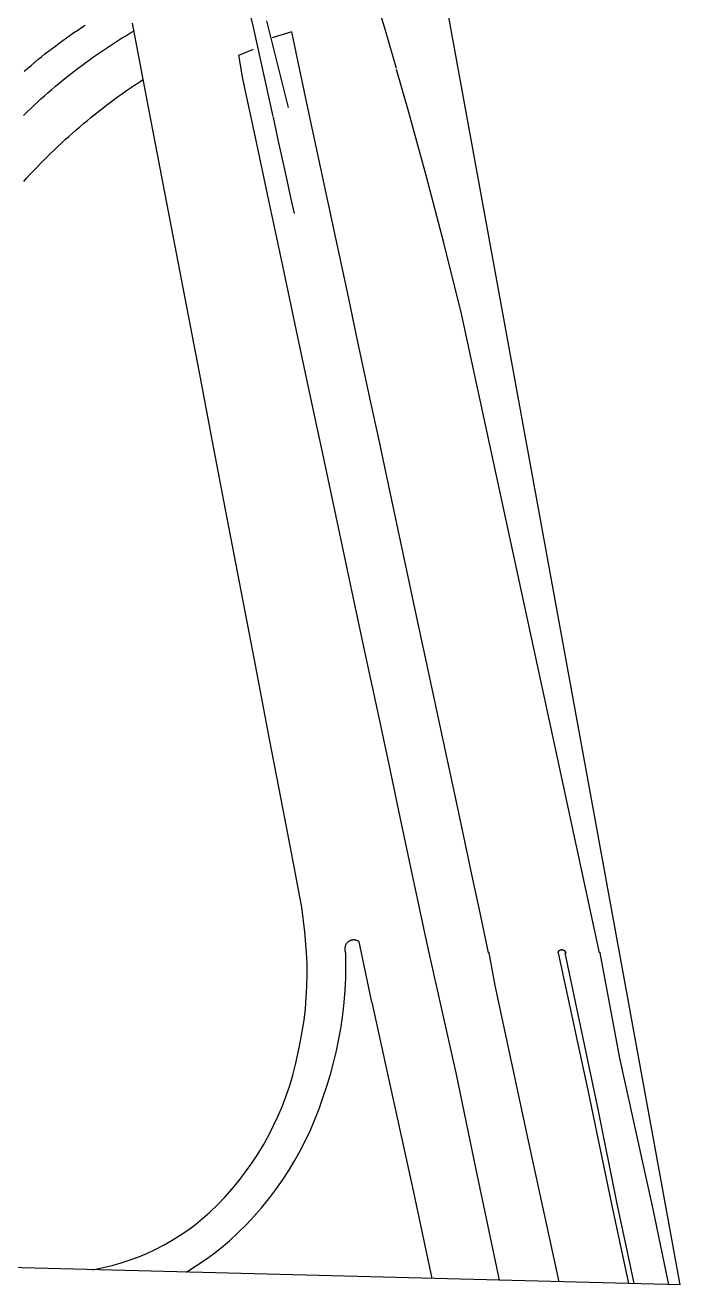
# Model space of a CAD drawing. Header units: inches. Extents: x -47590 to -46630, y -3759365 to -3758308.
# Drawn here: x -46757.9 to -46629.9, y -3759365.1 to -3759118.7 of the extents above; entities that cross this region are included whole.
import ezdxf

# ---------------------------------------------------------------- set-up
doc = ezdxf.new("R2010")
doc.units = ezdxf.units.IN
doc.header["$MEASUREMENT"] = 0
doc.layers.add('Area_Of_Interest', color=7, linetype='Continuous', true_color=0xf6210e)
doc.layers.add('curb_lines', color=7, linetype='Continuous', lineweight=30, true_color=0x0b8700)
doc.layers.add('Land_Parcels_Zoning', color=7, linetype='Continuous', lineweight=9, true_color=0xffffff)

msp = doc.modelspace()

# ---------------------------------------------------------------- linework, layer by layer
at = {"layer": 'Area_Of_Interest'}
msp.add_lwpolyline([(-46738.77, -3758972.33), (-46681.51, -3759081.97), (-46629.91, -3759365.08), (-47550.67, -3759341.26), (-47585.06, -3759271.15), (-47590.35, -3759224.85), (-47586.39, -3759156.05), (-47540.08, -3758625.56), (-47501.72, -3758466.81), (-47471.29, -3758308.06), (-47381.33, -3758329.23), (-46885.24, -3758764.47), (-46789.99, -3758874.27), (-46738.77, -3758972.33)], dxfattribs=at)
at = {"layer": 'curb_lines'}
for p, q in [((-46692.15, -3759300.14), (-46692.61, -3759297.98)), ((-46692.15, -3759300.14), (-46692.61, -3759297.98)), ((-46702.9, -3759300.14), (-46702.9, -3759300.13)), ((-46702.9, -3759300.14), (-46702.9, -3759300.13)), ((-46690.13, -3759309.76), (-46692.15, -3759300.14)), ((-46690.13, -3759309.76), (-46692.15, -3759300.14)), ((-46678.95, -3759300.14), (-46678.99, -3759300.01)), ((-46678.95, -3759300.14), (-46678.99, -3759300.01)), ((-46667.21, -3759300.14), (-46667.3, -3759300)), ((-46667.21, -3759300.14), (-46667.3, -3759300)), ((-46645.49, -3759300.14), (-46645.58, -3759300)), ((-46645.49, -3759300.14), (-46645.58, -3759300)), ((-46645.49, -3759300.14), (-46645.49, -3759300)), ((-46645.49, -3759300.14), (-46645.49, -3759300))]:
    msp.add_line(p, q, dxfattribs=at)
for points in [[(-46716.62, -3759105.59), (-46713.31, -3759119.04), (-46709.49, -3759136.54)], [(-46716.62, -3759105.59), (-46713.31, -3759119.04), (-46709.49, -3759136.54)], [(-46690.5, -3759109.57), (-46687.54, -3759119.64), (-46685.37, -3759127.04)], [(-46690.5, -3759109.57), (-46687.54, -3759119.64), (-46685.37, -3759127.04)], [(-46758.27, -3759136.31), (-46757.6, -3759135.65), (-46756.91, -3759135), (-46756.23, -3759134.35), (-46755.54, -3759133.71), (-46754.84, -3759133.08), (-46754.14, -3759132.45), (-46753.43, -3759131.83), (-46752.72, -3759131.22), (-46752, -3759130.61), (-46751.28, -3759130), (-46750.55, -3759129.41), (-46749.82, -3759128.82), (-46749.08, -3759128.23), (-46748.34, -3759127.65), (-46747.59, -3759127.08), (-46746.84, -3759126.51), (-46746.08, -3759125.95), (-46745.32, -3759125.4), (-46744.55, -3759124.86), (-46743.78, -3759124.31), (-46743, -3759123.78), (-46742.22, -3759123.25), (-46741.44, -3759122.73), (-46740.65, -3759122.22), (-46739.86, -3759121.71), (-46739.06, -3759121.21), (-46738.26, -3759120.72), (-46737.45, -3759120.23), (-46736.64, -3759119.75)], [(-46758.1, -3759127.68), (-46757.44, -3759127.1), (-46756.77, -3759126.52), (-46756.1, -3759125.95), (-46755.42, -3759125.39), (-46754.74, -3759124.83), (-46754.05, -3759124.28), (-46753.36, -3759123.74), (-46752.66, -3759123.2), (-46751.96, -3759122.67), (-46751.25, -3759122.14), (-46750.54, -3759121.62), (-46749.83, -3759121.11), (-46749.11, -3759120.6), (-46748.38, -3759120.1), (-46747.65, -3759119.61), (-46746.92, -3759119.12), (-46746.18, -3759118.64)], [(-46758.1, -3759127.68), (-46757.44, -3759127.1), (-46756.77, -3759126.52), (-46756.1, -3759125.95), (-46755.42, -3759125.39), (-46754.74, -3759124.83), (-46754.05, -3759124.28), (-46753.36, -3759123.74), (-46752.66, -3759123.2), (-46751.96, -3759122.67), (-46751.25, -3759122.14), (-46750.54, -3759121.62), (-46749.83, -3759121.11), (-46749.11, -3759120.6), (-46748.38, -3759120.1), (-46747.65, -3759119.61), (-46746.92, -3759119.12), (-46746.18, -3759118.64)], [(-46737.45, -3759120.23), (-46736.64, -3759119.75)], [(-46702.9, -3759300.14), (-46703.25, -3759295.99), (-46703.82, -3759291.21), (-46704.5, -3759287.78), (-46705.29, -3759283.63), (-46706.46, -3759277.52), (-46708.33, -3759267.75), (-46710.08, -3759258.63), (-46713.11, -3759242.78), (-46716.33, -3759225.91), (-46719.05, -3759211.73), (-46721.27, -3759200.12), (-46723.85, -3759186.61), (-46726.32, -3759173.73), (-46730.59, -3759151.41), (-46733.85, -3759134.36), (-46736.93, -3759118.23)], [(-46702.9, -3759300.14), (-46703.25, -3759295.99), (-46703.82, -3759291.21), (-46704.5, -3759287.78), (-46705.29, -3759283.63), (-46706.46, -3759277.52), (-46708.33, -3759267.75), (-46710.08, -3759258.63), (-46713.11, -3759242.78), (-46716.33, -3759225.91), (-46719.05, -3759211.73), (-46721.27, -3759200.12), (-46723.85, -3759186.61), (-46726.32, -3759173.73), (-46730.59, -3759151.41), (-46733.85, -3759134.36), (-46736.93, -3759118.23)], [(-46706.43, -3759134.76), (-46710.7, -3759117.82)], [(-46706.43, -3759134.76), (-46710.7, -3759117.82)], [(-46667.3, -3759300.14), (-46668.11, -3759296.35), (-46669.17, -3759291.39), (-46670.58, -3759284.78), (-46672.96, -3759273.65), (-46675.03, -3759263.96), (-46677.43, -3759252.71), (-46679.38, -3759243.6), (-46681.32, -3759234.51), (-46683.08, -3759226.27), (-46684.98, -3759217.41), (-46686.94, -3759208.2), (-46688.66, -3759200.19), (-46690.37, -3759192.16), (-46692.78, -3759180.91), (-46694.92, -3759170.87), (-46697.17, -3759160.32), (-46700.16, -3759146.36), (-46702.56, -3759135.12), (-46704.6, -3759125.58), (-46705.8, -3759119.96), (-46709.64, -3759121.16)], [(-46667.3, -3759300.14), (-46668.11, -3759296.35), (-46669.17, -3759291.39), (-46670.58, -3759284.78), (-46672.96, -3759273.65), (-46675.03, -3759263.96), (-46677.43, -3759252.71), (-46679.38, -3759243.6), (-46681.32, -3759234.51), (-46683.08, -3759226.27), (-46684.98, -3759217.41), (-46686.94, -3759208.2), (-46688.66, -3759200.19), (-46690.37, -3759192.16), (-46692.78, -3759180.91), (-46694.92, -3759170.87), (-46697.17, -3759160.32), (-46700.16, -3759146.36), (-46702.56, -3759135.12), (-46704.6, -3759125.58), (-46705.8, -3759119.96), (-46709.64, -3759121.16)], [(-46758.27, -3759136.31), (-46757.6, -3759135.65), (-46756.91, -3759135), (-46756.23, -3759134.35), (-46755.54, -3759133.71), (-46754.84, -3759133.08), (-46754.14, -3759132.45), (-46753.43, -3759131.83), (-46752.72, -3759131.22), (-46752, -3759130.61), (-46751.28, -3759130), (-46750.55, -3759129.41), (-46749.82, -3759128.82), (-46749.08, -3759128.23), (-46748.34, -3759127.65), (-46747.59, -3759127.08), (-46746.84, -3759126.51), (-46746.08, -3759125.95), (-46745.32, -3759125.4), (-46744.55, -3759124.86), (-46743.78, -3759124.31), (-46743, -3759123.78), (-46742.22, -3759123.25), (-46741.44, -3759122.73), (-46740.65, -3759122.22), (-46739.86, -3759121.71), (-46739.06, -3759121.21), (-46738.26, -3759120.72)], [(-46678.93, -3759300.14), (-46679.89, -3759295.65), (-46681.2, -3759289.51), (-46682.56, -3759283.12), (-46684.85, -3759272.34), (-46686.58, -3759264.2), (-46689.05, -3759252.6), (-46691.1, -3759243), (-46693.77, -3759230.46), (-46696.66, -3759216.9), (-46699.78, -3759202.21), (-46701.84, -3759192.54), (-46704.58, -3759179.68), (-46707.54, -3759165.75), (-46710.26, -3759152.98), (-46712.96, -3759140.32), (-46715.34, -3759129.15), (-46716.16, -3759124.53), (-46713.25, -3759123.35)], [(-46678.93, -3759300.14), (-46679.89, -3759295.65), (-46681.2, -3759289.51), (-46682.56, -3759283.12), (-46684.85, -3759272.34), (-46686.58, -3759264.2), (-46689.05, -3759252.6), (-46691.1, -3759243), (-46693.77, -3759230.46), (-46696.66, -3759216.9), (-46699.78, -3759202.21), (-46701.84, -3759192.54), (-46704.58, -3759179.68), (-46707.54, -3759165.75), (-46710.26, -3759152.98), (-46712.96, -3759140.32), (-46715.34, -3759129.15), (-46716.16, -3759124.53), (-46713.25, -3759123.35)], [(-46645.6, -3759300.14), (-46654.76, -3759257.76), (-46672.63, -3759175.11), (-46676.04, -3759161.25), (-46679.48, -3759148.09), (-46682.98, -3759135.45), (-46685.34, -3759127.3)], [(-46645.6, -3759300.14), (-46654.76, -3759257.76), (-46672.63, -3759175.11), (-46676.04, -3759161.25), (-46679.48, -3759148.09), (-46682.98, -3759135.45), (-46685.34, -3759127.3)], [(-46758.21, -3759149.23), (-46757.57, -3759148.52), (-46756.92, -3759147.81), (-46756.26, -3759147.11), (-46755.6, -3759146.42), (-46754.93, -3759145.73), (-46754.26, -3759145.04), (-46753.58, -3759144.36), (-46752.89, -3759143.69), (-46752.2, -3759143.02), (-46751.51, -3759142.36), (-46750.81, -3759141.71), (-46750.1, -3759141.05), (-46749.39, -3759140.41), (-46748.67, -3759139.77), (-46747.95, -3759139.14), (-46747.22, -3759138.51), (-46746.49, -3759137.89), (-46745.75, -3759137.27), (-46745.01, -3759136.66), (-46744.26, -3759136.06), (-46743.51, -3759135.46), (-46742.75, -3759134.87), (-46741.99, -3759134.29), (-46741.23, -3759133.71), (-46740.45, -3759133.14), (-46739.68, -3759132.57), (-46738.9, -3759132.01), (-46738.11, -3759131.46), (-46737.32, -3759130.91), (-46736.53, -3759130.37), (-46735.73, -3759129.84), (-46734.93, -3759129.31)], [(-46758.21, -3759149.23), (-46757.57, -3759148.52), (-46756.92, -3759147.81), (-46756.26, -3759147.11), (-46755.6, -3759146.42), (-46754.93, -3759145.73), (-46754.26, -3759145.04), (-46753.58, -3759144.36), (-46752.89, -3759143.69), (-46752.2, -3759143.02), (-46751.51, -3759142.36), (-46750.81, -3759141.71), (-46750.1, -3759141.05), (-46749.39, -3759140.41), (-46748.67, -3759139.77), (-46747.95, -3759139.14), (-46747.22, -3759138.51), (-46746.49, -3759137.89), (-46745.75, -3759137.27), (-46745.01, -3759136.66), (-46744.26, -3759136.06), (-46743.51, -3759135.46), (-46742.75, -3759134.87), (-46741.99, -3759134.29), (-46741.23, -3759133.71), (-46740.45, -3759133.14), (-46739.68, -3759132.57), (-46738.9, -3759132.01), (-46738.11, -3759131.46), (-46737.32, -3759130.91), (-46736.53, -3759130.37), (-46735.73, -3759129.84), (-46734.93, -3759129.31)], [(-46709.46, -3759136.68), (-46708.62, -3759140.51), (-46706.96, -3759148.08), (-46706.02, -3759152.39), (-46705.34, -3759155.51)], [(-46709.46, -3759136.68), (-46708.62, -3759140.51), (-46706.96, -3759148.08), (-46706.02, -3759152.39), (-46705.34, -3759155.51)], [(-46692.61, -3759297.98), (-46692.68, -3759297.93), (-46692.76, -3759297.88), (-46692.84, -3759297.83), (-46692.92, -3759297.79), (-46693, -3759297.75), (-46693.09, -3759297.72), (-46693.18, -3759297.69), (-46693.27, -3759297.67), (-46693.36, -3759297.65), (-46693.45, -3759297.63), (-46693.54, -3759297.62), (-46693.63, -3759297.62), (-46693.72, -3759297.62), (-46693.82, -3759297.62), (-46693.91, -3759297.63), (-46694, -3759297.65), (-46694.09, -3759297.67), (-46694.18, -3759297.69), (-46694.27, -3759297.72), (-46694.35, -3759297.75), (-46694.44, -3759297.79), (-46694.52, -3759297.83), (-46694.6, -3759297.88), (-46694.67, -3759297.93), (-46694.75, -3759297.99), (-46694.82, -3759298.04), (-46694.89, -3759298.11), (-46694.95, -3759298.17), (-46695.01, -3759298.24), (-46695.07, -3759298.31), (-46695.13, -3759298.39), (-46695.17, -3759298.46), (-46695.22, -3759298.55), (-46695.26, -3759298.63), (-46695.3, -3759298.71), (-46695.33, -3759298.8), (-46695.36, -3759298.89), (-46695.38, -3759298.98), (-46695.4, -3759299.07), (-46695.41, -3759299.16), (-46695.42, -3759299.25), (-46695.43, -3759299.34), (-46695.43, -3759299.43), (-46695.42, -3759299.52), (-46695.41, -3759299.62), (-46695.39, -3759299.71), (-46695.37, -3759299.8), (-46695.35, -3759299.89), (-46695.32, -3759299.97), (-46695.29, -3759300.06), (-46695.25, -3759300.14)], [(-46692.61, -3759297.98), (-46692.68, -3759297.93), (-46692.76, -3759297.88), (-46692.84, -3759297.83), (-46692.92, -3759297.79), (-46693, -3759297.75), (-46693.09, -3759297.72), (-46693.18, -3759297.69), (-46693.27, -3759297.67), (-46693.36, -3759297.65), (-46693.45, -3759297.63), (-46693.54, -3759297.62), (-46693.63, -3759297.62), (-46693.72, -3759297.62), (-46693.82, -3759297.62), (-46693.91, -3759297.63), (-46694, -3759297.65), (-46694.09, -3759297.67), (-46694.18, -3759297.69), (-46694.27, -3759297.72), (-46694.35, -3759297.75), (-46694.44, -3759297.79), (-46694.52, -3759297.83), (-46694.6, -3759297.88), (-46694.67, -3759297.93), (-46694.75, -3759297.99), (-46694.82, -3759298.04), (-46694.89, -3759298.11), (-46694.95, -3759298.17), (-46695.01, -3759298.24), (-46695.07, -3759298.31), (-46695.13, -3759298.39), (-46695.17, -3759298.46), (-46695.22, -3759298.55), (-46695.26, -3759298.63), (-46695.3, -3759298.71), (-46695.33, -3759298.8), (-46695.36, -3759298.89), (-46695.38, -3759298.98), (-46695.4, -3759299.07), (-46695.41, -3759299.16), (-46695.42, -3759299.25), (-46695.43, -3759299.34), (-46695.43, -3759299.43), (-46695.42, -3759299.52), (-46695.41, -3759299.62), (-46695.39, -3759299.71), (-46695.37, -3759299.8), (-46695.35, -3759299.89), (-46695.32, -3759299.97), (-46695.29, -3759300.06), (-46695.25, -3759300.14)], [(-46653.73, -3759300.14), (-46653.73, -3759300.1), (-46653.72, -3759300.06), (-46653.7, -3759300.02), (-46653.69, -3759299.99), (-46653.67, -3759299.95), (-46653.65, -3759299.91), (-46653.63, -3759299.88), (-46653.61, -3759299.84), (-46653.59, -3759299.81), (-46653.56, -3759299.78), (-46653.54, -3759299.75), (-46653.51, -3759299.72), (-46653.48, -3759299.69), (-46653.45, -3759299.66), (-46653.41, -3759299.64), (-46653.38, -3759299.62), (-46653.34, -3759299.6), (-46653.31, -3759299.58), (-46653.27, -3759299.56), (-46653.23, -3759299.55), (-46653.19, -3759299.54), (-46653.15, -3759299.53), (-46653.11, -3759299.52), (-46653.07, -3759299.51), (-46653.03, -3759299.51), (-46652.99, -3759299.5), (-46652.95, -3759299.5), (-46652.91, -3759299.51), (-46652.87, -3759299.51), (-46652.83, -3759299.52), (-46652.79, -3759299.53), (-46652.75, -3759299.54), (-46652.71, -3759299.55), (-46652.67, -3759299.57), (-46652.64, -3759299.58), (-46652.6, -3759299.6), (-46652.57, -3759299.62), (-46652.53, -3759299.64), (-46652.5, -3759299.67), (-46652.47, -3759299.69), (-46652.44, -3759299.72), (-46652.41, -3759299.75), (-46652.38, -3759299.78), (-46652.36, -3759299.81), (-46652.33, -3759299.85), (-46652.31, -3759299.88), (-46652.29, -3759299.92), (-46652.27, -3759299.95), (-46652.26, -3759299.99), (-46652.24, -3759300.03), (-46652.23, -3759300.07), (-46652.22, -3759300.11), (-46652.21, -3759300.14)], [(-46653.73, -3759300.14), (-46653.73, -3759300.1), (-46653.72, -3759300.06), (-46653.7, -3759300.02), (-46653.69, -3759299.99), (-46653.67, -3759299.95), (-46653.65, -3759299.91), (-46653.63, -3759299.88), (-46653.61, -3759299.84), (-46653.59, -3759299.81), (-46653.56, -3759299.78), (-46653.54, -3759299.75), (-46653.51, -3759299.72), (-46653.48, -3759299.69), (-46653.45, -3759299.66), (-46653.41, -3759299.64), (-46653.38, -3759299.62), (-46653.34, -3759299.6), (-46653.31, -3759299.58), (-46653.27, -3759299.56), (-46653.23, -3759299.55), (-46653.19, -3759299.54), (-46653.15, -3759299.53), (-46653.11, -3759299.52), (-46653.07, -3759299.51), (-46653.03, -3759299.51), (-46652.99, -3759299.5), (-46652.95, -3759299.5), (-46652.91, -3759299.51), (-46652.87, -3759299.51), (-46652.83, -3759299.52), (-46652.79, -3759299.53), (-46652.75, -3759299.54), (-46652.71, -3759299.55), (-46652.67, -3759299.57), (-46652.64, -3759299.58), (-46652.6, -3759299.6), (-46652.57, -3759299.62), (-46652.53, -3759299.64), (-46652.5, -3759299.67), (-46652.47, -3759299.69), (-46652.44, -3759299.72), (-46652.41, -3759299.75), (-46652.38, -3759299.78), (-46652.36, -3759299.81), (-46652.33, -3759299.85), (-46652.31, -3759299.88), (-46652.29, -3759299.92), (-46652.27, -3759299.95), (-46652.26, -3759299.99), (-46652.24, -3759300.03), (-46652.23, -3759300.07), (-46652.22, -3759300.11), (-46652.21, -3759300.14)], [(-46744.77, -3759362.1), (-46744.46, -3759362.06), (-46742.67, -3759361.7), (-46740.89, -3759361.28), (-46739.14, -3759360.78), (-46737.41, -3759360.21), (-46735.7, -3759359.58), (-46734.01, -3759358.87), (-46732.36, -3759358.1), (-46730.74, -3759357.26), (-46729.16, -3759356.36), (-46727.61, -3759355.39), (-46726.11, -3759354.36), (-46724.64, -3759353.27), (-46723.23, -3759352.13), (-46721.86, -3759350.92), (-46720.33, -3759349.44), (-46718.87, -3759347.91), (-46717.46, -3759346.32), (-46716.11, -3759344.69), (-46714.82, -3759343), (-46713.59, -3759341.27), (-46712.43, -3759339.5), (-46711.33, -3759337.69), (-46710.3, -3759335.83), (-46709.34, -3759333.94), (-46708.44, -3759332.02), (-46707.62, -3759330.06), (-46706.87, -3759328.08), (-46706.19, -3759326.07), (-46705.59, -3759324.04), (-46705.06, -3759321.98), (-46704.6, -3759319.91), (-46704.13, -3759317.73), (-46703.73, -3759315.53), (-46703.4, -3759313.32), (-46703.14, -3759311.11), (-46702.95, -3759308.88), (-46702.83, -3759306.65), (-46702.78, -3759304.42), (-46702.81, -3759302.19), (-46702.9, -3759300.14)], [(-46744.77, -3759362.1), (-46744.46, -3759362.06), (-46742.67, -3759361.7), (-46740.89, -3759361.28), (-46739.14, -3759360.78), (-46737.41, -3759360.21), (-46735.7, -3759359.58), (-46734.01, -3759358.87), (-46732.36, -3759358.1), (-46730.74, -3759357.26), (-46729.16, -3759356.36), (-46727.61, -3759355.39), (-46726.11, -3759354.36), (-46724.64, -3759353.27), (-46723.23, -3759352.13), (-46721.86, -3759350.92), (-46720.33, -3759349.44), (-46718.87, -3759347.91), (-46717.46, -3759346.32), (-46716.11, -3759344.69), (-46714.82, -3759343), (-46713.59, -3759341.27), (-46712.43, -3759339.5), (-46711.33, -3759337.69), (-46710.3, -3759335.83), (-46709.34, -3759333.94), (-46708.44, -3759332.02), (-46707.62, -3759330.06), (-46706.87, -3759328.08), (-46706.19, -3759326.07), (-46705.59, -3759324.04), (-46705.06, -3759321.98), (-46704.6, -3759319.91), (-46704.13, -3759317.73), (-46703.73, -3759315.53), (-46703.4, -3759313.32), (-46703.14, -3759311.11), (-46702.95, -3759308.88), (-46702.83, -3759306.65), (-46702.78, -3759304.42), (-46702.81, -3759302.19), (-46702.9, -3759300.14)], [(-46726.43, -3759362.58), (-46726.1, -3759362.39), (-46724.39, -3759361.33), (-46722.72, -3759360.2), (-46721.1, -3759359.01), (-46719.52, -3759357.76), (-46717.99, -3759356.45), (-46716.34, -3759354.92), (-46714.74, -3759353.34), (-46713.2, -3759351.69), (-46711.71, -3759350), (-46710.29, -3759348.26), (-46708.92, -3759346.46), (-46707.63, -3759344.62), (-46706.39, -3759342.74), (-46705.23, -3759340.81), (-46704.13, -3759338.85), (-46703.1, -3759336.85), (-46702.14, -3759334.81), (-46701.25, -3759332.74), (-46700.44, -3759330.64), (-46699.7, -3759328.51), (-46698.93, -3759326.24), (-46698.23, -3759323.94), (-46697.6, -3759321.63), (-46697.04, -3759319.29), (-46696.56, -3759316.94), (-46696.15, -3759314.58), (-46695.81, -3759312.2), (-46695.55, -3759309.82), (-46695.36, -3759307.42), (-46695.25, -3759305.03), (-46695.21, -3759302.63), (-46695.24, -3759300.23), (-46695.25, -3759300.14)], [(-46726.43, -3759362.58), (-46726.1, -3759362.39), (-46724.39, -3759361.33), (-46722.72, -3759360.2), (-46721.1, -3759359.01), (-46719.52, -3759357.76), (-46717.99, -3759356.45), (-46716.34, -3759354.92), (-46714.74, -3759353.34), (-46713.2, -3759351.69), (-46711.71, -3759350), (-46710.29, -3759348.26), (-46708.92, -3759346.46), (-46707.63, -3759344.62), (-46706.39, -3759342.74), (-46705.23, -3759340.81), (-46704.13, -3759338.85), (-46703.1, -3759336.85), (-46702.14, -3759334.81), (-46701.25, -3759332.74), (-46700.44, -3759330.64), (-46699.7, -3759328.51), (-46698.93, -3759326.24), (-46698.23, -3759323.94), (-46697.6, -3759321.63), (-46697.04, -3759319.29), (-46696.56, -3759316.94), (-46696.15, -3759314.58), (-46695.81, -3759312.2), (-46695.55, -3759309.82), (-46695.36, -3759307.42), (-46695.25, -3759305.03), (-46695.21, -3759302.63), (-46695.24, -3759300.23), (-46695.25, -3759300.14)], [(-46665.17, -3759364.16), (-46669.76, -3759342.51), (-46673.65, -3759323.61), (-46678.95, -3759300.14)], [(-46665.17, -3759364.16), (-46669.76, -3759342.51), (-46673.65, -3759323.61), (-46678.95, -3759300.14)], [(-46653.5, -3759364.47), (-46659.53, -3759336.88), (-46666.02, -3759306.49), (-46667.21, -3759300.14)], [(-46653.5, -3759364.47), (-46659.53, -3759336.88), (-46666.02, -3759306.49), (-46667.21, -3759300.14)], [(-46653.73, -3759300.14), (-46647.89, -3759327.02), (-46643.32, -3759348.98), (-46639.94, -3759364.82)], [(-46653.73, -3759300.14), (-46647.89, -3759327.02), (-46643.32, -3759348.98), (-46639.94, -3759364.82)], [(-46638.81, -3759364.85), (-46639.43, -3759361.99), (-46642.23, -3759348.94), (-46645.86, -3759330.72), (-46650.03, -3759310.93), (-46652.34, -3759300.14)], [(-46638.81, -3759364.85), (-46639.43, -3759361.99), (-46642.23, -3759348.94), (-46645.86, -3759330.72), (-46650.03, -3759310.93), (-46652.34, -3759300.14)], [(-46652.21, -3759300.14), (-46652.21, -3759300.15), (-46652.21, -3759300.19)], [(-46652.21, -3759300.14), (-46652.21, -3759300.15), (-46652.21, -3759300.19)], [(-46632.05, -3759365.02), (-46632.16, -3759364.45), (-46635.15, -3759350.26), (-46641.61, -3759320.76), (-46645.49, -3759300.14)], [(-46632.05, -3759365.02), (-46632.16, -3759364.45), (-46635.15, -3759350.26), (-46641.61, -3759320.76), (-46645.49, -3759300.14)], [(-46690.13, -3759309.76), (-46686.6, -3759325.89), (-46682.2, -3759346.01), (-46678.39, -3759363.82)], [(-46690.13, -3759309.76), (-46686.6, -3759325.89), (-46682.2, -3759346.01), (-46678.39, -3759363.82)]]:
    msp.add_lwpolyline(points, dxfattribs=at)
at = {"layer": 'Land_Parcels_Zoning'}
for points in [[(-46737.53, -3759121.92), (-46737.52, -3759121.92)], [(-46737.52, -3759121.92), (-46737.53, -3759121.92)], [(-46737.53, -3759121.92), (-46737.52, -3759121.92)], [(-46737.52, -3759121.92), (-46737.53, -3759121.92)]]:
    msp.add_lwpolyline(points, dxfattribs=at)

doc.saveas('drawing.dxf')
